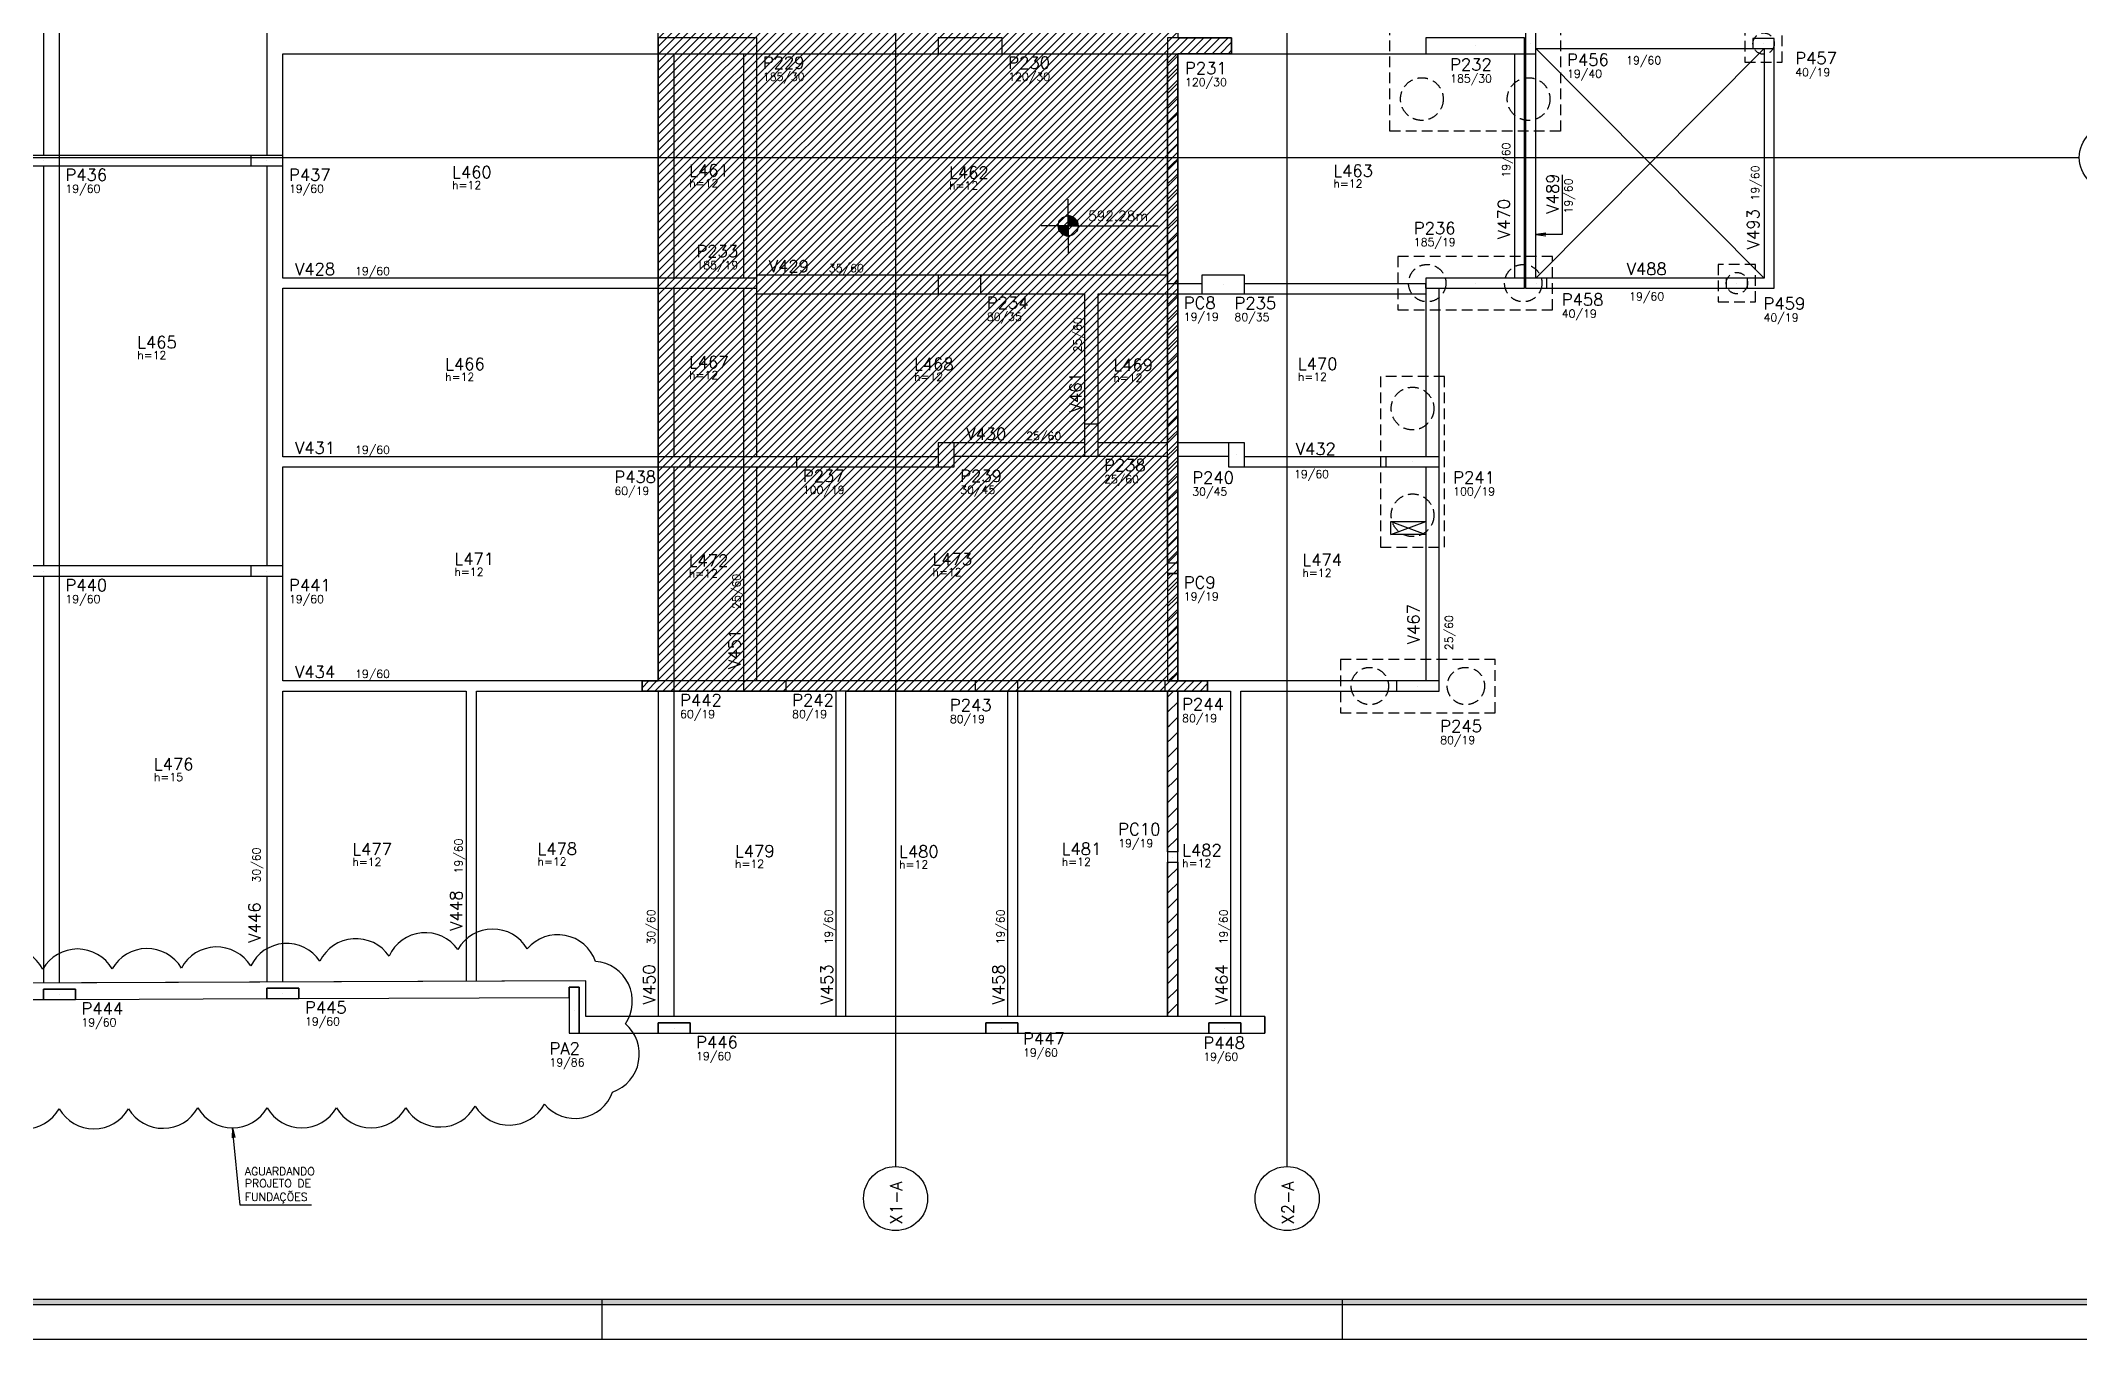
# Model space of a CAD drawing. Extents: x -9640 to 3028, y -572 to 5735.
# Drawn here: x -3574 to 247, y -572 to 1861 of the extents above; entities that cross this region are included whole.
import ezdxf

# ---------------------------------------------------------------- set-up
doc = ezdxf.new("R2010")
doc.units = 0
doc.header["$LTSCALE"] = 100
doc.header["$MEASUREMENT"] = 0
doc.linetypes.add('ESTILO_TQS_0002', pattern=[0.3, 0.2, -0.1])
doc.linetypes.add('ESTILO_TQS_0004', pattern=[2.4, 1.5, 0.2, 0.15, -0.2, 0.15, -0.2])
doc.layers.get('0').update_dxf_attribs({"color": 245, "linetype": 'CONTINUOUS'})
for name, color, linetype in [('01', 7, 'CONTINUOUS'), ('10', 7, 'CONTINUOUS'), ('100', 7, 'CONTINUOUS'), ('11', 7, 'CONTINUOUS'), ('12', 7, 'CONTINUOUS'), ('13', 7, 'CONTINUOUS'), ('18', 4, 'CONTINUOUS'), ('2', 5, 'CONTINUOUS'), ('205', 5, 'ESTILO_TQS_0004'), ('210', 7, 'ESTILO_TQS_0002'), ('221', 102, 'CONTINUOUS'), ('224', 7, 'CONTINUOUS'), ('240', 43, 'CONTINUOUS'), ('241', 4, 'CONTINUOUS'), ('242', 7, 'CONTINUOUS'), ('3', 1, 'CONTINUOUS'), ('4', 3, 'CONTINUOUS'), ('59', 7, 'CONTINUOUS'), ('8', 7, 'CONTINUOUS'), ('9', 3, 'CONTINUOUS')]:
    doc.layers.add(name, color=color, linetype=linetype)
doc.styles.get("Standard").update_dxf_attribs({"font": 'ROMANS.SHX'})

# ---------------------------------------------------------------- blocks, each defined once
blk = doc.blocks.new('_DESNIV')
for p, q in [((0, 0), (0, 0.671171)), ((0, 0), (-0.671171, 0)), ((-0.25, 0), (0.25, 0)), ((0, 0.25), (0, -0.25)), ((0, 0.237853), (0.076654, 0.237853)), ((0, 0.221996), (0.114685, 0.221996)), ((0, 0.206139), (0.141303, 0.206139)), ((0, 0.190282), (0.16215, 0.190282)), ((0, 0.174426), (0.178976, 0.174426)), ((0, 0.158569), (0.1931, 0.158569)), ((0, 0.142712), (0.205264, 0.142712)), ((0, 0.126855), (0.215425, 0.126855)), ((0, 0.110998), (0.224008, 0.110998)), ((0, 0.095141), (0.231189, 0.095141)), ((0, 0.079284), (0.237095, 0.079284)), ((0, 0.063428), (0.24182, 0.063428)), ((0, 0.047571), (0.245432, 0.047571)), ((0, 0.031714), (0.24798, 0.031714)), ((0, 0.015857), (0.249484, 0.015857)), ((0, 0), (2.25, 0)), ((0, 0), (0, -0.671171)), ((-0.000001, -0.015856), (-0.250001, -0.015856)), ((-0.000001, -0.031713), (-0.247981, -0.031713)), ((-0.000001, -0.04757), (-0.245434, -0.04757)), ((-0.000001, -0.063427), (-0.241821, -0.063427)), ((-0.000001, -0.079283), (-0.237096, -0.079283)), ((-0.000001, -0.095141), (-0.23119, -0.095141)), ((-0.000001, -0.110997), (-0.224009, -0.110997)), ((-0.000001, -0.126854), (-0.215425, -0.126854)), ((-0.000001, -0.142711), (-0.205265, -0.142711)), ((-0.000001, -0.158568), (-0.193277, -0.158568)), ((-0.000001, -0.174424), (-0.179098, -0.174424)), ((-0.000001, -0.190282), (-0.162151, -0.190282)), ((-0.000001, -0.206138), (-0.141446, -0.206138)), ((-0.000001, -0.221995), (-0.11497, -0.221995)), ((-0.000001, -0.237852), (-0.076982, -0.237852))]:
    blk.add_line(p, q)
for points in [[(0, -0.25), (0, 0), (-0.25, 0), (-0.249834, -0.00911), (-0.248759, -0.024876), (-0.24667, -0.040669), (-0.243395, -0.057085), (-0.239463, -0.071815), (-0.233897, -0.088273), (-0.227186, -0.104338), (-0.219608, -0.119467), (-0.210125, -0.135453), (-0.19858, -0.151875), (-0.18458, -0.168613), (-0.17274, -0.180723), (-0.156907, -0.194628), (-0.14608, -0.202881), (-0.134379, -0.210813), (-0.120251, -0.21918), (-0.106144, -0.226348), (-0.084513, -0.235282), (-0.064721, -0.241477), (-0.048893, -0.245172), (-0.02959, -0.248243), (-0.013993, -0.249608), (0, -0.25)], [(0, 0.25), (0, 0), (0.25, 0), (0.249834, 0.00911), (0.248759, 0.024876), (0.24667, 0.040669), (0.243395, 0.057085), (0.239463, 0.071815), (0.233897, 0.088273), (0.227186, 0.104338), (0.219608, 0.119467), (0.210125, 0.135453), (0.19858, 0.151875), (0.18458, 0.168613), (0.17274, 0.180723), (0.156907, 0.194628), (0.14608, 0.202881), (0.134379, 0.210813), (0.120251, 0.21918), (0.106144, 0.226348), (0.084513, 0.235282), (0.064721, 0.241477), (0.048893, 0.245172), (0.02959, 0.248243), (0.013993, 0.249608), (0, 0.25)]]:
    blk.add_lwpolyline(points)
blk.add_circle((0, 0), 0.25)
blk = doc.blocks.new('_H0B108D4A6C-032')
for p, q in [((-1460.876702, 1820.098763), (-1443.879465, 1837.096)), ((-1461.626, 1819.349465), (-1460.876702, 1820.098763)), ((-1459.682477, 1793.008716), (-1442.626, 1810.065193)), ((-1461.626, 1791.065193), (-1459.682477, 1793.008716)), ((-1461.626, 1762.780922), (-1458.488252, 1765.91867)), ((-1458.488252, 1765.91867), (-1442.626, 1781.780922)), ((-1461.626, 1734.496651), (-1457.294027, 1738.828623)), ((-1457.294027, 1738.828623), (-1442.626, 1753.496651)), ((-1456.099803, 1711.738577), (-1442.626, 1725.21238)), ((-1461.626, 1706.21238), (-1456.099803, 1711.738577)), ((-1461.626, 1677.928108), (-1454.905578, 1684.648531)), ((-1454.905578, 1684.648531), (-1442.626, 1696.928108)), ((-1461.626, 1649.643837), (-1453.711353, 1657.558484)), ((-1453.711353, 1657.558484), (-1442.626, 1668.643837)), ((-1461.626, 1621.359566), (-1452.517128, 1630.468438)), ((-1452.517128, 1630.468438), (-1442.626, 1640.359566)), ((-1451.322904, 1603.378391), (-1442.626, 1612.075295)), ((-1461.626, 1593.075295), (-1451.322904, 1603.378391)), ((-1461.626, 1564.791023), (-1450.128679, 1576.288345)), ((-1450.128679, 1576.288345), (-1442.626, 1583.791023)), ((-1461.626, 1536.506752), (-1448.934454, 1549.198298)), ((-1448.934454, 1549.198298), (-1442.626, 1555.506752)), ((-1461.626, 1508.222481), (-1447.740229, 1522.108252)), ((-1461.626, 1479.93821), (-1446.546004, 1495.018205)), ((-1447.740229, 1522.108252), (-1442.626, 1527.222481)), ((-1446.546004, 1495.018205), (-1442.626, 1498.93821)), ((-1461.626, 1451.653938), (-1445.35178, 1467.928159)), ((-1445.35178, 1467.928159), (-1442.626, 1470.653938)), ((-1461.626, 1423.369667), (-1444.157555, 1440.838112)), ((-1450.615396, 1406.096), (-1442.96333, 1413.748066)), ((-1444.157555, 1440.838112), (-1442.626, 1442.369667)), ((-1442.96333, 1413.748066), (-1442.626, 1414.085396))]:
    blk.add_line(p, q)
blk = doc.blocks.new('_H0B108D4A6C-033')
for p, q in [((-1460.890117, 1367.537008), (-1442.626, 1385.801125)), ((-1461.626, 1366.801125), (-1460.890117, 1367.537008)), ((-1461.626, 1338.516853), (-1459.864542, 1340.278311)), ((-1459.864542, 1340.278311), (-1442.626, 1357.516853)), ((-1461.626, 1310.232582), (-1458.838968, 1313.019615)), ((-1458.838968, 1313.019615), (-1442.626, 1329.232582)), ((-1457.813393, 1285.760918), (-1442.626, 1300.948311)), ((-1461.626, 1281.948311), (-1457.813393, 1285.760918)), ((-1456.787818, 1258.502222), (-1442.626, 1272.66404)), ((-1461.626, 1253.66404), (-1456.787818, 1258.502222)), ((-1461.626, 1225.379769), (-1455.762244, 1231.243525)), ((-1455.762244, 1231.243525), (-1442.626, 1244.379769)), ((-1461.626, 1197.095497), (-1454.736669, 1203.984828)), ((-1454.736669, 1203.984828), (-1442.626, 1216.095497)), ((-1453.711094, 1176.726132), (-1442.626, 1187.811226)), ((-1461.626, 1168.811226), (-1453.711094, 1176.726132)), ((-1461.626, 1140.526955), (-1452.685519, 1149.467435)), ((-1452.685519, 1149.467435), (-1442.626, 1159.526955)), ((-1461.626, 1112.242684), (-1451.659945, 1122.208739)), ((-1451.659945, 1122.208739), (-1442.626, 1131.242684)), ((-1461.626, 1083.958412), (-1450.63437, 1094.950042)), ((-1450.63437, 1094.950042), (-1442.626, 1102.958412)), ((-1449.608795, 1067.691346), (-1442.626, 1074.674141)), ((-1461.626, 1055.674141), (-1449.608795, 1067.691346)), ((-1461.626, 1027.38987), (-1448.58322, 1040.432649)), ((-1448.58322, 1040.432649), (-1442.626, 1046.38987)), ((-1461.626, 999.105599), (-1447.557646, 1013.173953)), ((-1447.557646, 1013.173953), (-1442.626, 1018.105599)), ((-1461.626, 970.821327), (-1446.532071, 985.915256)), ((-1461.626, 942.537056), (-1445.506496, 958.65656)), ((-1446.532071, 985.915256), (-1442.626, 989.821327)), ((-1445.506496, 958.65656), (-1442.626, 961.537056)), ((-1461.626, 914.252785), (-1444.480922, 931.397863)), ((-1444.480922, 931.397863), (-1442.626, 933.252785)), ((-1461.626, 885.968514), (-1443.455347, 904.139167)), ((-1443.455347, 904.139167), (-1442.626, 904.968514))]:
    blk.add_line(p, q)
blk = doc.blocks.new('_H0B108D4A6C-034')
for p, q in [((-1461.626, 857.684242), (-1456.214242, 863.096)), ((-1461.626, 829.399971), (-1444.155998, 846.869974)), ((-1444.155998, 846.869974), (-1442.626, 848.399971)), ((-1461.626, 801.1157), (-1447.100661, 815.641038)), ((-1447.100661, 815.641038), (-1442.626, 820.1157)), ((-1461.626, 772.831429), (-1450.045325, 784.412103)), ((-1450.045325, 784.412103), (-1442.626, 791.831429)), ((-1461.626, 744.547157), (-1452.989989, 753.183168)), ((-1455.934653, 721.954233), (-1442.626, 735.262886)), ((-1452.989989, 753.183168), (-1442.626, 763.547157)), ((-1461.626, 716.262886), (-1455.934653, 721.954233)), ((-1461.626, 687.978615), (-1458.879317, 690.725298)), ((-1458.879317, 690.725298), (-1442.626, 706.978615)), ((-1459.724344, 661.596), (-1442.626, 678.694344))]:
    blk.add_line(p, q)
blk = doc.blocks.new('_H0B108D4A6C-035')
for p, q in [((-1461.626, 631.410072), (-1460.962872, 632.073201)), ((-1460.962872, 632.073201), (-1450.440072, 642.596)), ((-1459.286113, 605.465688), (-1442.626, 622.125801)), ((-1461.626, 603.125801), (-1459.286113, 605.465688)), ((-1461.626, 574.84153), (-1457.609354, 578.858175)), ((-1457.609354, 578.858175), (-1442.626, 593.84153)), ((-1461.626, 546.557259), (-1455.932596, 552.250663)), ((-1455.932596, 552.250663), (-1442.626, 565.557259)), ((-1454.255837, 525.64315), (-1442.626, 537.272987)), ((-1461.626, 518.272987), (-1454.255837, 525.64315)), ((-1461.626, 489.988716), (-1452.579078, 499.035638)), ((-1452.579078, 499.035638), (-1442.626, 508.988716)), ((-1461.626, 461.704445), (-1450.90232, 472.428125)), ((-1450.90232, 472.428125), (-1442.626, 480.704445)), ((-1461.626, 433.420174), (-1449.225561, 445.820613)), ((-1449.225561, 445.820613), (-1442.626, 452.420174)), ((-1447.548802, 419.2131), (-1442.626, 424.135902)), ((-1461.626, 405.135902), (-1447.548802, 419.2131)), ((-1461.626, 376.851631), (-1445.872044, 392.605587)), ((-1445.872044, 392.605587), (-1442.626, 395.851631)), ((-1461.626, 348.56736), (-1444.195285, 365.998075)), ((-1444.195285, 365.998075), (-1442.626, 367.56736))]:
    blk.add_line(p, q)
blk = doc.blocks.new('_H0B108D4A6C-036')
for p, q in [((-1461.626, 320.283089), (-1461.514273, 320.394815)), ((-1461.514273, 320.394815), (-1459.813089, 322.096)), ((-1459.771162, 293.853655), (-1442.626, 310.998817)), ((-1461.626, 291.998817), (-1459.771162, 293.853655)), ((-1458.028051, 267.312495), (-1442.626, 282.714546)), ((-1461.626, 263.714546), (-1458.028051, 267.312495)), ((-1461.626, 235.430275), (-1456.28494, 240.771335)), ((-1456.28494, 240.771335), (-1442.626, 254.430275)), ((-1461.626, 207.146004), (-1454.541829, 214.230175)), ((-1454.541829, 214.230175), (-1442.626, 226.146004)), ((-1452.798718, 187.689014), (-1442.626, 197.861732)), ((-1461.626, 178.861732), (-1452.798718, 187.689014)), ((-1461.626, 150.577461), (-1451.055607, 161.147854)), ((-1451.055607, 161.147854), (-1442.626, 169.577461)), ((-1461.626, 122.29319), (-1449.312496, 134.606694)), ((-1449.312496, 134.606694), (-1442.626, 141.29319)), ((-1461.626, 94.008919), (-1447.569385, 108.065534)), ((-1461.626, 65.724647), (-1445.826273, 81.524374)), ((-1447.569385, 108.065534), (-1442.626, 113.008919)), ((-1445.826273, 81.524374), (-1442.626, 84.724647)), ((-1461.626, 37.440376), (-1444.083162, 54.983214)), ((-1444.083162, 54.983214), (-1442.626, 56.440376))]:
    blk.add_line(p, q)

msp = doc.modelspace()

# ---------------------------------------------------------------- hatches: boundary and pattern name
at = {"layer": '205', "linetype": 'Continuous'}
h = msp.add_hatch(dxfattribs=at)
h.set_pattern_fill('ANSI31', color=256, scale=85)
edge = h.paths.add_edge_path()
edge.add_line((-2416.626021, 4326.596), (-1386.626, 4326.596))
edge.add_line((-1386.626, 4326.596), (-1386.626, 4307.596))
edge.add_line((-1386.626, 4307.596), (-1442.626, 4307.596))
edge.add_line((-1442.626, 4307.596), (-1442.626, 2972.596))
edge.add_line((-1442.626, 2972.596), (-1252.626443, 2972.596))
edge.add_line((-1252.626443, 2972.596), (-1252.626443, 2896.596))
edge.add_line((-1252.626443, 2896.596), (-1246.626, 2896.596))
edge.add_line((-1246.626, 2896.596), (-1246.626, 2816.596))
edge.add_line((-1246.626, 2816.596), (-1252.626, 2816.596))
edge.add_line((-1252.626, 2816.596), (-1252.626, 2302.596))
edge.add_line((-1252.626, 2302.596), (-1442.626, 2302.596))
edge.add_line((-1442.626, 2302.596), (-1442.626, 1867.096))
edge.add_line((-1442.626, 1867.096), (-1341.626, 1867.096))
edge.add_line((-1341.626, 1867.096), (-1341.626, 1837.096))
edge.add_line((-1341.626, 1837.096), (-1442.626, 1837.096))
edge.add_line((-1442.626, 1837.096), (-1442.626, 661.596))
edge.add_line((-1442.626, 661.596), (-1386.626, 661.596026))
edge.add_line((-1386.626, 661.596026), (-1386.626, 642.596))
edge.add_line((-1386.626, 642.596), (-2446.626007, 642.596026))
edge.add_line((-2446.626007, 642.596026), (-2446.626007, 661.596026))
edge.add_line((-2446.626007, 661.596026), (-2416.626007, 661.596026))
edge.add_line((-2416.626007, 661.596026), (-2416.626007, 4326.596))

# ---------------------------------------------------------------- linework, layer by layer
for p, q in [((-2522.075601, -497.090714), (-2522.075601, -572.090714)), ((-1134.575601, -497.090714), (-1134.575601, -572.090714))]:
    msp.add_line(p, q)
for points in [[(-9639.575601, -572.090714), (3027.924399, -572.090714), (3027.924399, 5735.409286), (-9639.575601, 5735.409286), (-9639.575601, -572.090714)], [(2952.924399, -497.090714), (2952.924399, -507.590714), (-9462.575601, -507.590714), (-9462.575601, 5670.909286), (2952.924399, 5670.909286), (2952.924399, 5660.409286), (-9452.075601, 5660.409286), (-9452.075601, -497.090714), (2952.924399, -497.090714)], [(-9452.075601, -497.090714), (2952.924399, -497.090714), (2952.924399, 5660.409286), (-9452.075601, 5660.409286), (-9452.075601, -497.090714)]]:
    msp.add_lwpolyline(points)
for points in [[(2952.924399, -507.590714), (-9462.575601, -507.590714), (-9452.075601, -497.090714)], [(2952.924399, -507.590714), (-9452.075601, -497.090714), (2952.924399, -497.090714)]]:
    msp.add_solid(points)
at = {"layer": '01'}
for p, q in [((-2552.298828, 99.796), (-4232.626021, 92.655338)), ((-2552.298828, 32.796), (-2552.298828, 99.796)), ((-4038.626021, 62.596), (-3568.626021, 64.796)), ((-3508.626021, 64.796), (-3149.626021, 66.596)), ((-3089.626021, 66.596), (-2583.498828, 68.596)), ((-2564.498828, 1.595889), (-2416.626007, 1.596)), ((-1279.626106, 32.796), (-2552.298828, 32.796)), ((-2416.626007, 1.596), (-2416.626007, 20.596)), ((-2416.626007, 20.596), (-2356.626007, 20.596)), ((-2356.626007, 20.596), (-2356.626007, 1.596)), ((-2356.626007, 1.596), (-1802.626, 1.596)), ((-1802.626, 1.596), (-1802.626, 20.596)), ((-1802.626, 20.596), (-1742.626, 20.596)), ((-1742.626, 20.596), (-1742.626, 1.596)), ((-1742.626, 1.596), (-1384.626, 1.596)), ((-1384.626, 1.596), (-1384.626, 20.596)), ((-1384.626, 20.596), (-1324.626, 20.596)), ((-1324.626, 20.596), (-1324.626, 1.596)), ((-1324.626, 1.596), (-1279.626106, 1.596)), ((-1279.626106, 1.596), (-1279.626106, 32.796))]:
    msp.add_line(p, q, dxfattribs=at)
for points in [[(-3568.626021, 2396.096), (-3568.626021, 1646.096)], [(-3538.626021, 1646.096), (-3538.626021, 2396.096)], [(-3149.626021, 2396.096), (-3149.626021, 1852.096)], [(-3149.626021, 1852.096), (-3149.626021, 1646.096)], [(-3119.626021, 1646.096), (-3119.626021, 1837.096)], [(-3119.626021, 1837.096), (-2416.626007, 1837.096)], [(-2416.626007, 1837.096), (-2416.626007, 1416.596)], [(-2386.626007, 1416.596), (-2386.626007, 1837.096)], [(-2256.626043, 1837.096), (-2256.626043, 1416.596)], [(-2231.626043, 1837.096), (-1947.126, 1837.096)], [(-2231.626043, 1416.596), (-2231.626043, 1837.096)], [(-1947.126, 1837.096), (-1891.626, 1837.096)], [(-1771.626, 1837.096), (-1550.126, 1837.096)], [(-1550.126, 1837.096), (-1461.626, 1837.096)], [(-1461.626, 1837.096), (-1461.626, 1406.096)], [(-1442.626, 1406.096), (-1442.626, 1837.096)], [(-1341.626, 1837.096), (-1262.126, 1837.096)], [(-1262.126, 1837.096), (-977.625964, 1837.096)], [(-811.626, 1837.096), (-811.626, 1416.596)], [(-792.626, 1416.596), (-792.626, 1837.096)], [(-790.626, 1837.096), (-790.626, 1416.596)], [(-771.626, 1846.596), (-364.626, 1846.596)], [(-771.626, 1416.596), (-771.626, 1837.096)], [(-343.626, 1846.596), (-343.626, 1416.596)], [(-324.626, 1397.596), (-324.626, 1846.596)], [(-3179.626021, 1646.096), (-3538.626021, 1646.096)], [(-3568.626021, 1627.096), (-3568.626021, 877.096)], [(-3538.626021, 877.096), (-3538.626021, 1627.096)], [(-3538.626021, 1627.096), (-3179.626021, 1627.096)], [(-3149.626021, 1627.096), (-3149.626021, 1407.096)], [(-3119.626021, 1416.596), (-3119.626021, 1627.096)], [(-2416.626007, 1416.596), (-3119.626021, 1416.596)], [(-1891.626, 1422.096), (-2231.626036, 1422.096)], [(-1604.626, 1422.096), (-1811.626, 1422.096)], [(-1461.626, 1422.096), (-1604.626, 1422.096)], [(-414.626, 1416.596), (-750.626, 1416.596)], [(-343.626, 1416.596), (-374.626, 1416.596)], [(-3149.626021, 1407.096), (-3149.626021, 1072.096)], [(-3119.626021, 1081.596), (-3119.626021, 1397.596)], [(-3119.626021, 1397.596), (-2416.626007, 1397.596)], [(-2416.626007, 1397.596), (-2416.626007, 1081.596)], [(-2386.626007, 1081.596), (-2386.626007, 1397.596)], [(-2256.626043, 1397.596), (-2256.626043, 1396.596)], [(-2256.626043, 1396.596), (-2256.626043, 1081.596)], [(-2231.626043, 1387.096), (-2231.626043, 1397.596)], [(-2231.626043, 1081.596), (-2231.626043, 1387.096)], [(-2231.626043, 1387.096), (-1891.626, 1387.096)], [(-1811.626, 1387.096), (-1617.126, 1387.096)], [(-1617.126, 1387.096), (-1617.126, 1142.596)], [(-1592.126, 1142.596), (-1592.126, 1387.096)], [(-1592.126, 1387.096), (-1461.626, 1387.096)], [(-1461.626, 1387.096), (-1461.626, 1107.596)], [(-1397.626, 1406.096), (-1442.626, 1406.096)], [(-1442.626, 1107.596), (-1442.626, 1387.096)], [(-1442.626, 1387.096), (-1397.626, 1387.096)], [(-977.625964, 1406.096), (-1317.626, 1406.096)], [(-1317.626, 1387.096), (-977.625964, 1387.096)], [(-977.625964, 1397.596), (-977.625964, 1406.096)], [(-977.625964, 1397.596), (-977.625964, 1387.096)], [(-977.625964, 1387.096), (-977.625964, 1081.596)], [(-952.625964, 1396.596), (-952.625964, 1397.596)], [(-952.625964, 1081.596), (-952.625964, 1396.596)], [(-750.626, 1397.596), (-414.626, 1397.596)], [(-374.626, 1397.596), (-324.626, 1397.596)], [(-3149.626021, 1072.096), (-3149.626021, 877.096)], [(-2416.626007, 1081.596), (-3119.626021, 1081.596)], [(-2256.626043, 1081.596), (-2356.626007, 1081.596)], [(-1891.626, 1081.596), (-2156.626024, 1081.596)], [(-1617.126, 1107.596), (-1861.626, 1107.596)], [(-1861.626, 1082.596), (-1617.126, 1082.596)], [(-1461.626, 1107.596), (-1592.126, 1107.596)], [(-1592.126, 1082.596), (-1461.626, 1082.596)], [(-1461.626, 1082.596), (-1461.626, 1107.596)], [(-1461.626, 1082.596), (-1461.626, 882.096)], [(-1347.626, 1107.596), (-1442.626, 1107.596)], [(-1442.626, 1082.596), (-1442.626, 1107.596)], [(-1442.626, 882.096), (-1442.626, 1082.596)], [(-1442.626, 1082.596), (-1347.626, 1082.596)], [(-1052.626, 1081.596), (-1317.626, 1081.596)], [(-3119.626021, 877.096), (-3119.626021, 1062.596)], [(-3119.626021, 1062.596), (-2416.626007, 1062.596)], [(-2416.626007, 1062.596), (-2416.626007, 661.596026)], [(-2386.626007, 661.596026), (-2386.626007, 1062.596)], [(-2356.626007, 1062.596), (-2256.626043, 1062.596)], [(-2256.626043, 1062.596), (-2256.626043, 661.596026)], [(-2231.626043, 661.596026), (-2231.626043, 1062.596)], [(-2156.626024, 1062.596), (-1891.626, 1062.596)], [(-1317.626, 1062.596), (-1052.626, 1062.596)], [(-977.625964, 1062.596), (-977.625964, 661.596)], [(-952.625964, 661.596), (-952.625964, 1062.596)], [(-3568.626021, 858.096), (-3568.626021, 95.47706)], [(-3179.626021, 877.096), (-3538.626021, 877.096)], [(-3538.626021, 95.604549), (-3538.626021, 858.096)], [(-3538.626021, 858.096), (-3179.626021, 858.096)], [(-3149.626021, 858.096), (-3149.626021, 652.096026)], [(-3119.626021, 661.596026), (-3119.626021, 858.096)], [(-1461.626, 863.096), (-1461.626, 661.596)], [(-1442.626, 661.596), (-1442.626, 863.096)], [(-3149.626021, 652.096026), (-3149.626021, 97.257626)], [(-2766.626021, 661.596026), (-3119.626021, 661.596026)], [(-2446.626007, 661.596026), (-2766.626021, 661.596026)], [(-2256.626043, 661.596026), (-2386.626007, 661.596026)], [(-2074.126, 661.596026), (-2176.626021, 661.596026)], [(-1822.626, 661.596026), (-2074.126, 661.596026)], [(-1466.626, 661.596026), (-1742.626, 661.596026)], [(-1334.126, 661.596026), (-1386.626, 661.596026)], [(-1032.626, 661.596026), (-1334.126, 661.596026)], [(-3119.626021, 97.385116), (-3119.626021, 642.596026)], [(-3119.626021, 642.596026), (-2776.126021, 642.596026)], [(-2776.126021, 642.596026), (-2776.126021, 98.844822)], [(-2757.126021, 642.596026), (-2446.626007, 642.596026)], [(-2757.126021, 98.925564), (-2757.126021, 642.596026)], [(-2416.626007, 642.596026), (-2416.626007, 32.796)], [(-2386.626007, 32.796), (-2386.626007, 642.596026)], [(-2386.626007, 642.596026), (-2256.626021, 642.596026)], [(-2176.626021, 642.596026), (-2083.626, 642.596026)], [(-2083.626, 642.596026), (-2083.626, 32.796)], [(-2064.626, 642.596026), (-1822.626, 642.596026)], [(-2064.626, 32.796), (-2064.626, 642.596026)], [(-1761.626, 642.596026), (-1761.626, 32.796)], [(-1742.626, 642.596026), (-1466.626, 642.596026)], [(-1742.626, 32.796), (-1742.626, 642.596026)], [(-1461.626, 642.596), (-1461.626, 341.096)], [(-1442.626, 341.096), (-1442.626, 642.596)], [(-1386.626, 642.596026), (-1343.626, 642.596026)], [(-1343.626, 642.596026), (-1343.626, 32.796)], [(-1324.626, 642.596026), (-1032.626, 642.596026)], [(-1324.626, 32.796), (-1324.626, 642.596026)], [(-1461.626, 322.096), (-1461.626, 32.796)], [(-1442.626, 32.796), (-1442.626, 322.096)], [(-2386.626007, 32.796), (-2416.626007, 32.796)], [(-2083.626, 32.796), (-2386.626007, 32.796)], [(-2356.626007, 1.596), (-2074.126, 1.596)], [(-2064.626, 32.796), (-2083.626, 32.796)], [(-2074.126, 1.596), (-1802.626, 1.596)], [(-1761.626, 32.796), (-2064.626, 32.796)], [(-1742.626, 32.796), (-1761.626, 32.796)], [(-1563.376791, 32.796), (-1742.626, 32.796)], [(-1742.626, 1.596), (-1563.376791, 1.596)], [(-1461.626, 32.796), (-1563.376791, 32.796)], [(-1563.376791, 1.596), (-1452.126, 1.596)], [(-1442.626, 32.796), (-1461.626, 32.796)], [(-1452.126, 1.596), (-1429.626106, 1.596)], [(-1429.626106, 32.796), (-1442.626, 32.796)], [(-1343.626, 32.796), (-1429.626106, 32.796)], [(-1429.626106, 1.596), (-1384.626, 1.596)], [(-1324.626, 32.796), (-1343.626, 32.796)], [(-1279.626106, 32.796), (-1324.626, 32.796)], [(-1324.626, 1.596), (-1279.626106, 1.596)], [(-1279.626106, 32.796), (-1279.626106, 1.596)]]:
    msp.add_lwpolyline(points, dxfattribs=at)
at = {"layer": '100'}
msp.add_lwpolyline([(-4038.626021, 62.596), (-3568.626021, 64.796), (-3568.626021, 83.796), (-3508.626021, 83.796), (-3508.626021, 64.796), (-3149.626021, 66.596), (-3149.626021, 85.596), (-3089.626021, 85.596), (-3089.626021, 66.596), (-2583.498828, 68.596), (-2583.498828, 87.596), (-2564.498828, 87.596), (-2564.498828, 1.595889), (-2416.626007, 1.596), (-2416.626007, 20.596), (-2356.626007, 20.596), (-2356.626007, 1.596), (-1802.626, 1.596), (-1802.626, 20.596), (-1742.626, 20.596), (-1742.626, 1.596), (-1384.626, 1.596), (-1384.626, 20.596), (-1324.626, 20.596), (-1324.626, 1.596), (-1279.626106, 1.596), (-1279.626106, 32.796), (-2552.298828, 32.796), (-2552.298828, 99.796), (-4232.626021, 92.655338)], dxfattribs=at)
at = {"layer": '18'}
for p, q in [((-1971.623768, 5249.096126), (-1971.623768, -248.404)), ((-1237.623768, -248.404), (-1237.623768, 5249.096126)), ((-9253.123768, 1642.596), (246.876232, 1642.596))]:
    msp.add_line(p, q, dxfattribs=at)
for centre in [(306.876232, 1642.596), (-1971.623768, -308.404), (-1237.623768, -308.404)]:
    msp.add_circle(centre, 60, dxfattribs=at)
at = {"layer": '2'}
for points in [[(-790.626, 1837.096), (-771.626, 1837.096), (-771.626, 1877.096), (-790.626, 1877.096), (-790.626, 1837.096)], [(-977.625964, 1837.096), (-792.626, 1837.096), (-792.626, 1867.096), (-977.625964, 1867.096), (-977.625964, 1837.096)], [(-364.626, 1846.596), (-324.626, 1846.596), (-324.626, 1865.596), (-364.626, 1865.596), (-364.626, 1846.596)], [(-977.625964, 1397.596), (-792.626, 1397.596), (-792.626, 1416.596), (-977.625964, 1416.596), (-977.625964, 1397.596)], [(-790.626, 1397.596), (-750.626, 1397.596), (-750.626, 1416.596), (-790.626, 1416.596), (-790.626, 1397.596)], [(-414.626, 1397.596), (-374.626, 1397.596), (-374.626, 1416.596), (-414.626, 1416.596), (-414.626, 1397.596)], [(-1052.626, 1062.596), (-952.626, 1062.596), (-952.626, 1081.596), (-1052.626, 1081.596), (-1052.626, 1062.596)], [(-1032.626, 642.596), (-952.626, 642.596), (-952.626, 661.596), (-1032.626, 661.596), (-1032.626, 642.596)], [(-3508.626021, 64.796), (-3508.626021, 83.796), (-3568.626021, 83.796), (-3568.626021, 64.796), (-3508.626021, 64.796)], [(-3089.626021, 66.596), (-3089.626021, 85.596), (-3149.626021, 85.596), (-3149.626021, 66.596), (-3089.626021, 66.596)], [(-2583.498828, 1.596), (-2564.498828, 1.596), (-2564.498828, 87.596), (-2583.498828, 87.596), (-2583.498828, 1.596)], [(-2356.626007, 1.596), (-2356.626007, 20.596), (-2416.626007, 20.596), (-2416.626007, 1.596), (-2356.626007, 1.596)]]:
    msp.add_lwpolyline(points, dxfattribs=at)
at = {"layer": '205', "linetype": 'Continuous'}
msp.add_lwpolyline([(-2416.626021, 4326.596), (-1386.626, 4326.596), (-1386.626, 4307.596), (-1442.626, 4307.596), (-1442.626, 2972.596), (-1252.626443, 2972.596), (-1252.626443, 2896.596), (-1246.626, 2896.596), (-1246.626, 2816.596), (-1252.626, 2816.596), (-1252.626, 2302.596), (-1442.626, 2302.596), (-1442.626, 1867.096), (-1341.626, 1867.096), (-1341.626, 1837.096), (-1442.626, 1837.096), (-1442.626, 661.596), (-1386.626, 661.596026), (-1386.626, 642.596), (-2446.626007, 642.596026), (-2446.626007, 661.596026), (-2416.626007, 661.596026), (-2416.626007, 4326.596)], dxfattribs=at)
at = {"layer": '210'}
for p, q in [((-1045.125982, 1692.096), (-1045.125982, 2012.096)), ((-725.125982, 2012.096), (-725.125982, 1692.096)), ((-725.125982, 1692.096), (-1045.125982, 1692.096)), ((-740.125982, 1457.096), (-1030.125982, 1457.096)), ((-1030.125982, 1457.096), (-1030.125982, 1357.096)), ((-740.125982, 1357.096), (-740.125982, 1457.096)), ((-1030.125982, 1357.096), (-740.125982, 1357.096)), ((-942.626, 1232.096), (-1062.626, 1232.096)), ((-1062.626, 1232.096), (-1062.626, 912.096)), ((-942.626, 912.096), (-942.626, 1232.096)), ((-1062.626, 912.096), (-942.626, 912.096)), ((-847.626, 702.096), (-1137.626, 702.096)), ((-1137.626, 702.096), (-1137.626, 602.096)), ((-847.626, 602.096), (-847.626, 702.096)), ((-1137.626, 602.096), (-847.626, 602.096))]:
    msp.add_line(p, q, dxfattribs=at)
for points in [[(-379.626, 1891.096), (-379.626, 1821.096), (-309.626, 1821.096), (-309.626, 1891.096), (-379.626, 1891.096)], [(-429.626, 1442.096), (-429.626, 1372.096), (-359.626, 1372.096), (-359.626, 1442.096), (-429.626, 1442.096)]]:
    msp.add_lwpolyline(points, dxfattribs=at)
for centre, radius in [((-344.626, 1856.096), 20), ((-985.125982, 1752.096), 40), ((-785.125982, 1752.096), 40), ((-975.125982, 1407.096), 35), ((-795.125982, 1407.096), 35), ((-394.626, 1407.096), 20), ((-1002.626, 1172.096), 40), ((-1002.626, 972.096), 40), ((-1082.626, 652.096), 35), ((-902.626, 652.096), 35)]:
    msp.add_circle(centre, radius, dxfattribs=at)
at = {"layer": '221', "color": 102}
msp.add_lwpolyline([(-721.895253, 1610.340544), (-721.895253, 1498.353633), (-771.626, 1498.353633), (-753.036409, 1500.800999), (-771.626, 1498.353633), (-753.036409, 1495.906266)], dxfattribs=at)
at = {"layer": '224'}
for p, q in [((-1043.453487, 960.330004), (-977.625964, 936.330004)), ((-1043.453487, 936.330004), (-977.625964, 960.330004))]:
    msp.add_line(p, q, dxfattribs=at)
msp.add_lwpolyline([(-1043.453487, 936.330004), (-1043.453487, 960.330004), (-977.625964, 960.330004), (-977.625964, 936.330004), (-1043.453487, 936.330004)], dxfattribs=at)
at = {"layer": '240'}
for points in [[(-1461.626, 1837.096), (-1442.626, 1837.096), (-1442.626, 1406.096), (-1461.626, 1406.096), (-1461.626, 1837.096)], [(-1461.626, 1387.096), (-1442.626, 1387.096), (-1442.626, 882.096), (-1461.626, 882.096), (-1461.626, 1387.096)], [(-1461.626, 661.596), (-1442.626, 661.596), (-1442.626, 863.096), (-1461.626, 863.096), (-1461.626, 661.596)], [(-1461.626, 642.596), (-1442.626, 642.596), (-1442.626, 341.096), (-1461.626, 341.096), (-1461.626, 642.596)], [(-1461.626, 322.096), (-1442.626, 322.096), (-1442.626, 32.796), (-1461.626, 32.796), (-1461.626, 322.096)]]:
    msp.add_lwpolyline(points, dxfattribs=at)
at = {"layer": '241'}
for p, q in [((-771.626, 1416.596), (-343.626, 1846.596)), ((-771.626, 1846.596), (-343.626, 1416.596))]:
    msp.add_line(p, q, dxfattribs=at)
at = {"layer": '242'}
for p, q in [((-2324.126025, 1852.096), (-2324.126025, 1852.096)), ((-1831.626, 1852.096), (-1831.626, 1852.096)), ((-1401.626, 1852.096), (-1401.626, 1852.096)), ((-885.125982, 1852.096), (-885.125982, 1852.096)), ((-781.126, 1857.096), (-781.126, 1857.096)), ((-344.626, 1856.096), (-344.626, 1856.096)), ((-3568.626021, 1636.596), (-3568.626021, 1636.596)), ((-3149.626021, 1636.596), (-3149.626021, 1636.596)), ((-2324.126018, 1407.096), (-2324.126018, 1407.096)), ((-1851.626, 1404.596), (-1851.626, 1404.596)), ((-1452.126, 1396.596), (-1452.126, 1396.596)), ((-1357.626, 1404.596), (-1357.626, 1404.596)), ((-885.125982, 1407.096), (-885.125982, 1407.096)), ((-770.626, 1407.096), (-770.626, 1407.096)), ((-394.626, 1407.096), (-394.626, 1407.096)), ((-1604.626, 1112.596), (-1604.626, 1112.596)), ((-2386.626007, 1072.096), (-2386.626007, 1072.096)), ((-2206.626024, 1072.096), (-2206.626024, 1072.096)), ((-1876.626, 1085.096), (-1876.626, 1085.096)), ((-1332.626, 1085.096), (-1332.626, 1085.096)), ((-1002.626, 1072.096), (-1002.626, 1072.096)), ((-3568.626021, 867.596), (-3568.626021, 867.596)), ((-3149.626021, 867.596), (-3149.626021, 867.596)), ((-1452.126, 872.596), (-1452.126, 872.596)), ((-2416.626007, 652.096026), (-2416.626007, 652.096026)), ((-2216.626021, 652.096026), (-2216.626021, 652.096026)), ((-1782.626, 652.096026), (-1782.626, 652.096026)), ((-1426.626, 652.096), (-1426.626, 652.096)), ((-992.626, 652.096), (-992.626, 652.096)), ((-1452.126, 331.596), (-1452.126, 331.596)), ((-3538.626021, 74.296), (-3538.626021, 74.296)), ((-3119.626021, 76.096), (-3119.626021, 76.096)), ((-2573.998828, 44.596), (-2573.998828, 44.596)), ((-2386.626007, 11.096), (-2386.626007, 11.096)), ((-1772.626, 11.096), (-1772.626, 11.096)), ((-1354.626, 11.096), (-1354.626, 11.096))]:
    msp.add_line(p, q, dxfattribs=at)
at = {"layer": '3'}
for points in [[(-2416.626007, 1837.096), (-2231.626043, 1837.096), (-2231.626043, 1867.096), (-2416.626007, 1867.096), (-2416.626007, 1837.096)], [(-1891.626, 1837.096), (-1771.626, 1837.096), (-1771.626, 1867.096), (-1891.626, 1867.096), (-1891.626, 1837.096)], [(-1461.626, 1837.096), (-1341.626, 1837.096), (-1341.626, 1867.096), (-1461.626, 1867.096), (-1461.626, 1837.096)], [(-3538.626021, 1627.096), (-3538.626021, 1646.096), (-3598.626021, 1646.096), (-3598.626021, 1627.096), (-3538.626021, 1627.096)], [(-3119.626021, 1627.096), (-3119.626021, 1646.096), (-3179.626021, 1646.096), (-3179.626021, 1627.096), (-3119.626021, 1627.096)], [(-2416.626, 1397.596), (-2231.626036, 1397.596), (-2231.626036, 1416.596), (-2416.626, 1416.596), (-2416.626, 1397.596)], [(-1891.626, 1387.096), (-1811.626, 1387.096), (-1811.626, 1422.096), (-1891.626, 1422.096), (-1891.626, 1387.096)], [(-1397.626, 1387.096), (-1317.626, 1387.096), (-1317.626, 1422.096), (-1397.626, 1422.096), (-1397.626, 1387.096)], [(-1617.126, 1082.596), (-1592.126, 1082.596), (-1592.126, 1142.596), (-1617.126, 1142.596), (-1617.126, 1082.596)], [(-2416.626007, 1062.596), (-2356.626007, 1062.596), (-2356.626007, 1081.596), (-2416.626007, 1081.596), (-2416.626007, 1062.596)], [(-2256.626024, 1062.596), (-2156.626024, 1062.596), (-2156.626024, 1081.596), (-2256.626024, 1081.596), (-2256.626024, 1062.596)], [(-1891.626, 1062.596), (-1861.626, 1062.596), (-1861.626, 1107.596), (-1891.626, 1107.596), (-1891.626, 1062.596)], [(-1347.626, 1062.596), (-1317.626, 1062.596), (-1317.626, 1107.596), (-1347.626, 1107.596), (-1347.626, 1062.596)], [(-3538.626021, 858.096), (-3538.626021, 877.096), (-3598.626021, 877.096), (-3598.626021, 858.096), (-3538.626021, 858.096)], [(-3119.626021, 858.096), (-3119.626021, 877.096), (-3179.626021, 877.096), (-3179.626021, 858.096), (-3119.626021, 858.096)], [(-2446.626007, 642.596026), (-2386.626007, 642.596026), (-2386.626007, 661.596026), (-2446.626007, 661.596026), (-2446.626007, 642.596026)], [(-2256.626021, 642.596026), (-2176.626021, 642.596026), (-2176.626021, 661.596026), (-2256.626021, 661.596026), (-2256.626021, 642.596026)], [(-1822.626, 642.596026), (-1742.626, 642.596026), (-1742.626, 661.596026), (-1822.626, 661.596026), (-1822.626, 642.596026)], [(-1466.626, 642.596), (-1386.626, 642.596), (-1386.626, 661.596), (-1466.626, 661.596), (-1466.626, 642.596)]]:
    msp.add_lwpolyline(points, dxfattribs=at)
at = {"layer": '3', "linetype": 'Continuous'}
msp.add_lwpolyline([(-3066.00183, -320.972024), (-3199.705735, -320.972024), (-3214.388983, -175.958681), (-3210.081364, -194.207158), (-3214.388983, -175.958681), (-3214.951196, -194.70025)], dxfattribs=at)
at = {"layer": '3', "color": 1, "linetype": 'Continuous'}
for centre, start, end in [((-2726.317143, 121.572132), 30.582949, 150.582949), ((-3635.625678, 85.884176), 28.535478, 148.535478), ((-3504.767231, 84.242097), 30.026643, 150.026643), ((-3374.370849, 85.169881), 30.788675, 150.788675), ((-3243.888482, 88.035304), 31.727379, 151.727379), ((-3112.697558, 94.576559), 33.981494, 153.981494), ((-2983.050697, 103.712477), 34.080185, 154.080185), ((-2852.631786, 114.752943), 35.597361, 155.597361), ((-2604.711258, 111.032288), 19.509913, 139.509913), ((-2539.831255, 61.305707), 325.554142, 85.554142), ((-2526.74781, -38.097597), 289.442178, 49.442178), ((-2572.301798, -83.282898), 220.092221, 340.092221), ((-3603.806426, -102.606346), 209.928291, 329.928291), ((-3473.947573, -102.691117), 209.996904, 329.996904), ((-3344.552605, -101.830186), 210.765522, 330.765522), ((-3214.155768, -100.955249), 210.003353, 330.003353), ((-3084.249976, -100.951079), 210.000326, 330.000326), ((-2954.345971, -100.950678), 210.000028, 330.000028), ((-2825.39764, -99.342337), 211.42917, 331.42917), ((-2695.650882, -95.912152), 211.599642, 331.599642)]:
    msp.add_arc(centre, 75, start, end, dxfattribs=at)
at = {"layer": '4'}
for points in [[(-1461.626, 1387.096), (-1442.626, 1387.096), (-1442.626, 1406.096), (-1461.626, 1406.096), (-1461.626, 1387.096)], [(-1461.626, 863.096), (-1442.626, 863.096), (-1442.626, 882.096), (-1461.626, 882.096), (-1461.626, 863.096)], [(-1461.626, 322.096), (-1442.626, 322.096), (-1442.626, 341.096), (-1461.626, 341.096), (-1461.626, 322.096)], [(-1742.626, 1.596), (-1742.626, 20.596), (-1802.626, 20.596), (-1802.626, 1.596), (-1742.626, 1.596)], [(-1324.626, 1.596), (-1324.626, 20.596), (-1384.626, 20.596), (-1384.626, 1.596), (-1324.626, 1.596)]]:
    msp.add_lwpolyline(points, dxfattribs=at)

# ---------------------------------------------------------------- block references
at = {"layer": '240'}
for name in ['_H0B108D4A6C-032', '_H0B108D4A6C-033', '_H0B108D4A6C-034', '_H0B108D4A6C-035', '_H0B108D4A6C-036']:
    msp.add_blockref(name, (0, 0), dxfattribs=at)
at = {"layer": '59', "xscale": 75, "yscale": 75}
msp.add_blockref('_DESNIV', (-1648.064105, 1514.41685), dxfattribs=at)

# ---------------------------------------------------------------- texts
at = {"layer": '10', "linetype": 'Continuous'}
for s, p in [('L460', (-2802.67505, 1603.853403)), ('L461', (-2358.243602, 1607.268059)), ('L462', (-1871.280113, 1603.051158)), ('L463', (-1151.061608, 1606.49728)), ('L465', (-3392.826249, 1284.984273)), ('L466', (-2815.736684, 1244.255869)), ('L467', (-2358.677876, 1247.793079)), ('L468', (-1937.048395, 1244.332243)), ('L469', (-1563.452172, 1242.781969)), ('L470', (-1217.568103, 1244.649216)), ('L471', (-2798.3413, 878.952803)), ('L472', (-2359.267104, 876.017363)), ('L473', (-1902.320843, 878.600993)), ('L474', (-1209.088086, 877.0288)), ('L476', (-3361.581655, 494.470654)), ('L477', (-2989.690525, 335.347049)), ('L478', (-2642.694132, 335.969856)), ('L479', (-2272.546135, 331.62101)), ('L480', (-1964.977839, 330.70972)), ('L481', (-1660.161461, 335.563948)), ('L482', (-1434.361806, 332.983931))]:
    msp.add_text(s, height=22.5, dxfattribs=at).set_placement(p)
at = {"layer": '11', "linetype": 'Continuous'}
for s, p in [('19/60', (-602.143455, 1817.181191)), ('35/60', (-2096.626036, 1427.721)), ('19/60', (-596.625809, 1374.628286)), ('25/60', (-1726.626, 1113.221))]:
    msp.add_text(s, height=15, dxfattribs=at).set_placement(p)
for s, rotation, p in [('19/60', 90, (-819.86262, 1604.917326)), ('19/60', 90, (-352.966913, 1562.093519)), ('19/60', 90, (-702.899935, 1537.680515)), ('19/60', 360, (-2984.626021, 1422.221)), ('25/60', 90, (-1622.751, 1277.596)), ('19/60', 360, (-2984.626021, 1087.221)), ('19/60', 360, (-1224.734942, 1041.709315)), ('25/60', 90, (-2262.251043, 796.596026)), ('25/60', 90, (-926.854761, 719.263479)), ('19/60', 360, (-2984.626021, 667.221026)), ('30/60', 90, (-3161.905481, 283.845604)), ('19/60', 90, (-2783.023681, 300.686841)), ('30/60', 90, (-2422.251007, 167.796)), ('19/60', 90, (-2089.251, 167.796)), ('19/60', 90, (-1767.251, 167.796)), ('19/60', 90, (-1349.251, 167.796))]:
    msp.add_text(s, height=15, rotation=rotation, dxfattribs=at).set_placement(p)
at = {"layer": '12', "linetype": 'Continuous'}
for s, p in [('185/30', (-2220.376043, 1786.471)), ('120/30', (-1760.376, 1786.471)), ('185/30', (-932.180124, 1783.034875)), ('19/40', (-713.026834, 1792.132313)), ('40/19', (-285.284153, 1794.890544)), ('120/30', (-1428.992548, 1776.259427)), ('19/60', (-3527.376021, 1576.471)), ('19/60', (-3108.376021, 1576.471)), ('185/19', (-1000.216877, 1476.401542)), ('185/19', (-2344.784728, 1433.393942)), ('80/35', (-1800.376, 1336.471)), ('19/19', (-1431.376, 1336.471)), ('80/35', (-1336.320137, 1336.003123)), ('40/19', (-722.958191, 1342.441949)), ('40/19', (-344.713584, 1335.184211)), ('25/60', (-1580.876, 1031.971)), ('60/19', (-2498.546905, 1010.282255)), ('100/19', (-2145.376024, 1011.971)), ('30/45', (-1850.376, 1011.971)), ('30/45', (-1415.445485, 1008.82795)), ('100/19', (-926.419316, 1009.327842)), ('19/60', (-3527.376021, 807.471)), ('19/60', (-3108.376021, 807.471)), ('19/19', (-1431.376, 812.471)), ('60/19', (-2375.376007, 591.971026)), ('80/19', (-2165.376021, 591.971026)), ('80/19', (-1869.705929, 582.718594)), ('80/19', (-1434.491057, 584.271124)), ('80/19', (-950.697611, 543.257326)), ('19/19', (-1554.204699, 349.894912)), ('19/60', (-3497.376021, 14.171)), ('19/60', (-3078.376021, 15.971)), ('19/60', (-2345.376007, -49.029)), ('19/60', (-1732.626, -42.373986)), ('19/60', (-1394.732879, -50.28648)), ('19/86', (-2620.087493, -60.793946))]:
    msp.add_text(s, height=15, dxfattribs=at).set_placement(p)
at = {"layer": '13', "linetype": 'Continuous'}
for s, p in [('h=12', (-2802.67505, 1583.453403)), ('h=12', (-2358.243602, 1586.868059)), ('h=12', (-1871.280113, 1582.651158)), ('h=12', (-1151.061608, 1586.09728)), ('h=12', (-3392.826249, 1264.584273)), ('h=12', (-2815.736684, 1223.855869)), ('h=12', (-2358.677876, 1227.393079)), ('h=12', (-1937.048395, 1223.932243)), ('h=12', (-1563.452172, 1222.381969)), ('h=12', (-1217.568103, 1224.249216)), ('h=12', (-2798.3413, 858.552803)), ('h=12', (-2359.267104, 855.617363)), ('h=12', (-1902.320843, 858.200993)), ('h=12', (-1209.088086, 856.6288)), ('h=15', (-3361.581655, 474.070654)), ('h=12', (-2989.690525, 314.947049)), ('h=12', (-2642.694132, 315.569856)), ('h=12', (-2272.546135, 311.22101)), ('h=12', (-1964.977839, 310.30972)), ('h=12', (-1660.161461, 315.163948)), ('h=12', (-1434.361806, 312.583931))]:
    msp.add_text(s, height=15, dxfattribs=at).set_placement(p)
at = {"layer": '18'}
for s, p in [('X1-A', (-1958.8732, -357.149205)), ('X2-A', (-1224.8732, -357.149205))]:
    msp.add_text(s, height=22.5, rotation=90, dxfattribs=at).set_placement(p)
at = {"layer": '3', "linetype": 'Continuous'}
for s, p in [('AGUARDANDO', (-3191.118078, -264.878994)), ('PROJETO DE', (-3191.118078, -287.378994))]:
    msp.add_text(s, height=15, dxfattribs=at).set_placement(p)
at = {"layer": '3'}
msp.add_text('FUNDAÇÕES', height=15, dxfattribs=at).set_placement((-3191.118078, -312.878994))
at = {"layer": '59'}
msp.add_text('592.28m', height=18.75, dxfattribs=at).set_placement((-1610.564105, 1523.79185))
at = {"layer": '8', "linetype": 'Continuous'}
for s, rotation, p in [('V489', 90, (-728.928304, 1537.45593)), ('V470', 90, (-820.204901, 1489.683028)), ('V493', 90, (-353.107469, 1470.655161)), ('V428', 360, (-3097.126021, 1422.221)), ('V461', 90, (-1622.751, 1165.096)), ('V431', 360, (-3097.126021, 1087.221)), ('V432', 360, (-1221.541687, 1085.094286)), ('V467', 90, (-989.783766, 730.507644)), ('V451', 90, (-2262.251043, 684.096026)), ('V434', 360, (-3097.126021, 667.221026)), ('V446', 90, (-3161.905481, 171.345604)), ('V448', 90, (-2783.648523, 193.523915)), ('V450', 90, (-2422.251007, 55.296)), ('V453', 90, (-2089.251, 55.296)), ('V458', 90, (-1767.251, 55.296)), ('V464', 90, (-1349.251, 55.296))]:
    msp.add_text(s, height=22.5, rotation=rotation, dxfattribs=at).set_placement(p)
for s, p in [('V429', (-2209.126036, 1427.721)), ('V488', (-601.446976, 1422.500768)), ('V430', (-1839.126, 1113.221))]:
    msp.add_text(s, height=22.5, dxfattribs=at).set_placement(p)
at = {"layer": '9', "linetype": 'Continuous'}
for s, p in [('P456', (-713.026834, 1814.632313)), ('P457', (-285.284153, 1817.390544)), ('P229', (-2220.376043, 1808.971)), ('P230', (-1760.376, 1808.971)), ('P231', (-1428.992548, 1798.759427)), ('P232', (-932.180124, 1805.534875)), ('P436', (-3527.376021, 1598.971)), ('P437', (-3108.376021, 1598.971)), ('P236', (-1000.216877, 1498.901542)), ('P233', (-2344.784728, 1455.893942)), ('P234', (-1800.376, 1358.971)), ('PC8', (-1431.376, 1358.971)), ('P235', (-1336.320137, 1358.503123)), ('P458', (-722.958191, 1364.941949)), ('P459', (-344.713584, 1357.684211)), ('P238', (-1580.876, 1054.471)), ('P438', (-2498.546905, 1032.782255)), ('P237', (-2145.376024, 1034.471)), ('P239', (-1850.376, 1034.471)), ('P240', (-1415.445485, 1031.32795)), ('P241', (-926.419316, 1031.827842)), ('P440', (-3527.376021, 829.971)), ('P441', (-3108.376021, 829.971)), ('PC9', (-1431.376, 834.971)), ('P442', (-2375.376007, 614.471026)), ('P242', (-2165.376021, 614.471026)), ('P243', (-1869.705929, 605.218594)), ('P244', (-1434.491057, 606.771124)), ('P245', (-950.697611, 565.757326)), ('PC10', (-1554.204699, 372.394912)), ('P444', (-3497.376021, 36.671)), ('P445', (-3078.376021, 38.471)), ('P447', (-1732.626, -19.873986)), ('PA2', (-2620.087493, -38.293946)), ('P446', (-2345.376007, -26.529)), ('P448', (-1394.732879, -27.78648))]:
    msp.add_text(s, height=22.5, dxfattribs=at).set_placement(p)

doc.saveas('drawing.dxf')
